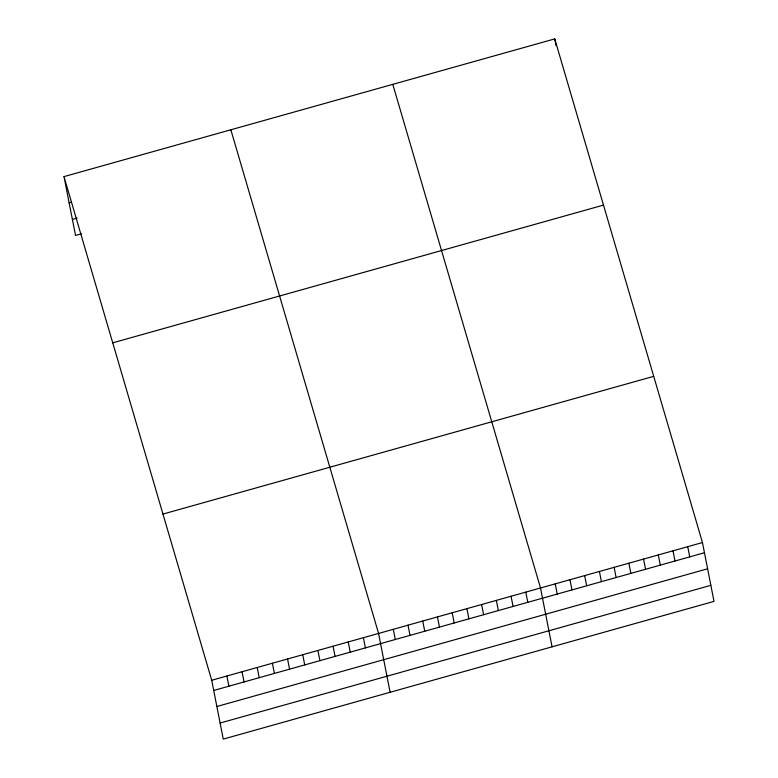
<?xml version="1.0" encoding="UTF-8"?>
<svg xmlns="http://www.w3.org/2000/svg" width="778" height="778" viewBox="0 0 778 778"><rect width="100%" height="100%" fill="white"/><g stroke="black" fill="none" stroke-linecap="round" stroke-linejoin="round"><path stroke-width="1.17" d="M63.99 176.616L554.743 38.9L702.466 542.548L714.01 601.384L223.257 739.1L211.713 680.264L63.99 176.616L75.534 235.452L81.369 233.818M69.145 202.863L71.479 202.212M72.383 219.406L77.051 218.093M112.742 342.826L603.485 205.1M162.972 514.064L653.715 376.338M211.713 680.264L702.466 542.548M213.717 690.456L704.46 552.74M216.868 706.512L707.61 568.786M220.106 723.044L710.859 585.328M392.793 84.345L540.515 587.993L552.059 646.829M230.852 129.8L378.575 633.438L390.109 692.274M687.742 546.681L689.736 556.873M673.019 550.805L675.022 561.006M658.295 554.938L660.298 565.129M554.743 38.9L556.075 45.698M643.571 559.071L645.575 569.263M628.848 563.204L630.851 573.396M614.124 567.337L616.127 577.529M599.41 571.47L601.404 581.662M584.686 575.603L586.68 585.795M569.963 579.727L571.956 589.918M555.239 583.86L557.243 594.052M525.792 592.126L527.795 602.318M511.068 596.259L513.072 606.451M496.354 600.392L498.348 610.584M481.631 604.516L483.624 614.717M466.907 608.649L468.901 618.841M452.183 612.782L454.187 622.974M437.46 616.915L439.463 627.107M422.736 621.048L424.739 631.24M408.012 625.181L410.016 635.373M393.289 629.314L395.292 639.506M363.404 637.697L365.397 647.889M348.233 641.957L350.236 652.149M333.062 646.217L335.065 656.408M317.901 650.466L319.894 660.658M302.73 654.726L304.723 664.918M287.559 658.985L289.562 669.177M272.388 663.235L274.391 673.427M257.226 667.495L259.22 677.687M242.055 671.754L244.049 681.946M226.884 676.014L228.888 686.206"/></g></svg>
